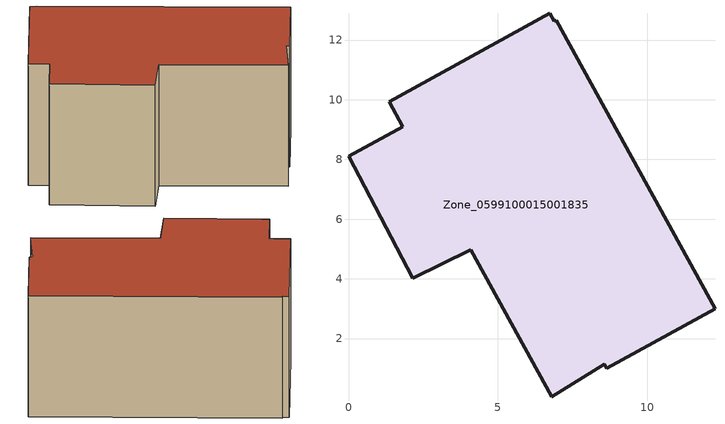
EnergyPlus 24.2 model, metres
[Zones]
Zone_0599100015001835
 floor ground (C_G): 8.57,1.13 6.8,0.05 4.09,4.97 2.15,4.03 0,8.11 1.81,9.1 1.36,9.93 6.75,12.9 6.89,12.63 6.95,12.67 12.28,3 8.64,1 z0.72
 wall outside (C_F): 2.15,4.03 4.09,4.97 6.8,0.05 8.57,1.13 8.64,1 12.28,3 6.95,12.67 6.89,12.63 6.75,12.9 1.36,9.93 1.81,9.1 0,8.11 2.15,4.03 z0.72:6.46
 roof outside (C_R): 6.8,0.05 8.57,1.13 8.64,1 12.28,3 6.95,12.67 6.89,12.63 6.75,12.9 1.36,9.93 1.81,9.1 0,8.11 2.15,4.03 4.09,4.97 z6.46
[BUILDING]
Pand.0599100015001835: North Axis=0; Terrain=City; Loads Convergence Tolerance Value=0.04; Temperature Convergence Tolerance Value=0.4; Solar Distribution=FullExterior; Maximum Number of Warmup Days=25; Minimum Number of Warmup Days=1
[Site:Location]
Rotterdam.The.Hague.AP_ZH_NLD Design_Conditions: Latitude=51.96; Longitude=4.45; Time Zone=1; Elevation=-4.5
[SITE:GROUNDTEMPERATURE:BUILDINGSURFACE]
18, 18, 18, 18, 18, 18, 18, 18, 18, 18, 18, 18
[MATERIAL] Thermal Absorptance=0.9; Solar Absorptance=0.7; Visible Absorptance=0.7
Name | Roughness | Thickness | Conductivity | Density | Specific Heat
G.D.1965 | MediumSmooth | 0.15 | 1 | 540 | 1210
F.D.1965 | Rough | 0.3 | 0.857143 | 1920 | 840
R.D.1965 | MediumRough | 0.2 | 0.08 | 1500 | 1000
[CONSTRUCTION]
C_G: G.D.1965
C_F: F.D.1965
C_R: R.D.1965
[ZONE]
Zone_0599100015001835: Type=1; Multiplier=1; Ceiling Height=Autocalculate; Volume=Autocalculate; Floor Area=autocalculate; Part of Total Floor Area=Yes
[ZONEINFILTRATION:DESIGNFLOWRATE]
Infil_Zone_0599100015001835: Zone or ZoneList or Space or SpaceList=Zone_0599100015001835; Schedule=AlwaysOn; Design Flow Rate Calculation Method=Flow/Area; Flow Rate per Floor Area=0.0042; Constant Term Coefficient=1; Temperature Term Coefficient=0; Velocity Term Coefficient=0; Velocity Squared Term Coefficient=0
[HVACTEMPLATE:ZONE:IDEALLOADSAIRSYSTEM]
Zone_0599100015001835: Maximum Heating Supply Air Temperature=50; Minimum Cooling Supply Air Temperature=13; Maximum Heating Supply Air Humidity Ratio=0.0156; Minimum Cooling Supply Air Humidity Ratio=0.0077; Heating Limit=NoLimit; Cooling Limit=NoLimit; Dehumidification Control Type=ConstantSensibleHeatRatio; Cooling Sensible Heat Ratio=0.7; Dehumidification Setpoint=60; Humidification Control Type=None; Humidification Setpoint=30; Outdoor Air Method=None; Outdoor Air Flow Rate per Person=0.00944; Outdoor Air Flow Rate per Zone Floor Area=0; Outdoor Air Flow Rate per Zone=0; Demand Controlled Ventilation Type=None; Outdoor Air Economizer Type=NoEconomizer; Heat Recovery Type=None; Sensible Heat Recovery Effectiveness=0.7; Latent Heat Recovery Effectiveness=0.65
[ZONECONTROL:THERMOSTAT]
ThermostatControl_Zone_0599100015001835: Zone or ZoneList=Zone_0599100015001835; Control Type Schedule=DualSetpointControlType; Control 1=Thermostat_Zone_0599100015001835; Temperature Difference Between Cutout And Setpoint=0
[THERMOSTATSETPOINT:DUALSETPOINT]
Thermostat_Zone_0599100015001835: Heating Setpoint Temperature Schedule=HeatingSetpoint_Zone_0599100015001835; Cooling Setpoint Temperature Schedule=CoolingSetpoint_Zone_0599100015001835
[SCHEDULE:COMPACT]
HeatingSetpoint_Zone_0599100015001835: Through: 12/31, For: AllDays, Until: 24:00, 21
CoolingSetpoint_Zone_0599100015001835: Through: 12/31, For: AllDays, Until: 24:00, 24
DualSetpointControlType: Through: 12/31, For: AllDays, Until: 24:00, 4
AlwaysOn: Through: 12/31, For: AllDays, Until: 24:00, 1
